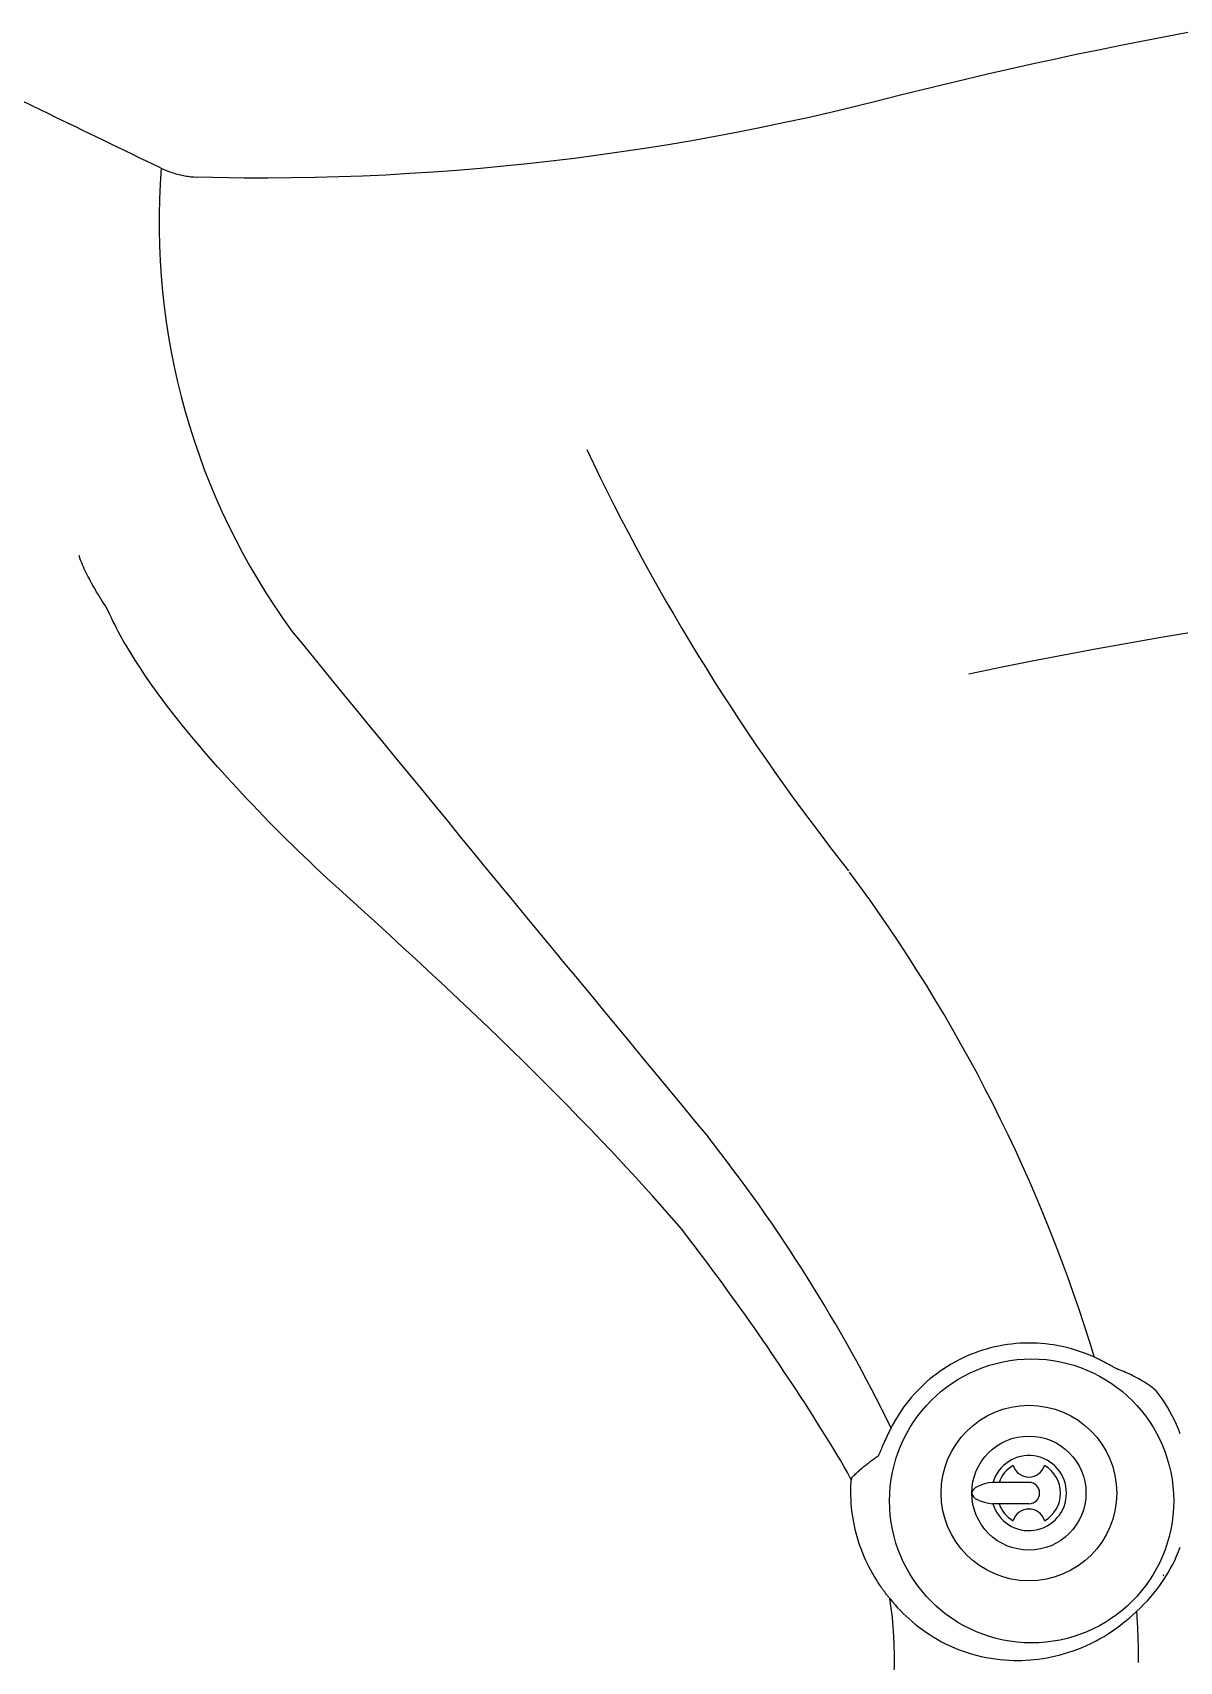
# Model space of a CAD drawing. Extents: x 938 to 1038, y 781 to 934.
# Drawn here: x 967.48 to 979.24, y 863.29 to 879.99 of the extents above; entities that cross this region are included whole.
import ezdxf

# ---------------------------------------------------------------- set-up
doc = ezdxf.new("R2010")
doc.units = 0
doc.header["$MEASUREMENT"] = 0
doc.layers.add('1', color=4, linetype='Continuous')

# ---------------------------------------------------------------- blocks, each defined once
blk = doc.blocks.new('VISTA')
at = {"layer": '1', "color": 3}
for p, q in [((39.816, 65.559), (39.447, 65.559)), ((39.816, 65.339), (39.447, 65.339))]:
    blk.add_line(p, q, dxfattribs=at)
at = {"layer": '1', "color": 3, "linetype": 'Continuous'}
for points in [[(41.444, 80.424), (41.215, 80.381), (40.986, 80.337), (40.758, 80.292), (40.529, 80.246), (40.301, 80.199), (40.074, 80.15), (39.846, 80.1), (39.619, 80.05), (39.392, 79.998), (39.165, 79.945), (38.939, 79.89), (38.713, 79.835), (38.487, 79.779), (38.26, 79.721), (38.024, 79.662), (37.787, 79.606), (37.55, 79.552), (37.313, 79.501), (37.075, 79.451), (36.837, 79.404), (36.599, 79.359), (36.36, 79.316), (36.12, 79.275), (35.881, 79.237), (35.641, 79.201), (35.4, 79.167), (35.16, 79.135), (34.919, 79.106), (34.678, 79.079), (34.436, 79.054), (34.195, 79.031), (33.953, 79.011), (33.711, 78.993), (33.469, 78.978), (33.227, 78.964), (32.985, 78.953), (32.743, 78.945), (32.5, 78.938), (32.258, 78.934), (32.016, 78.933), (31.773, 78.933), (31.289, 78.942)], [(30.916, 79.037), (30.844, 79.072), (30.772, 79.107), (30.699, 79.142), (30.627, 79.177), (30.555, 79.212), (30.482, 79.247), (30.41, 79.282), (30.337, 79.317), (30.265, 79.352), (30.193, 79.387), (30.12, 79.422), (30.048, 79.457), (29.975, 79.492), (29.903, 79.527), (29.831, 79.562), (29.758, 79.597), (29.686, 79.632), (29.613, 79.667), (29.469, 79.737)], [(30.916, 79.037), (30.93, 79.031), (30.944, 79.024), (30.959, 79.018), (30.973, 79.012), (30.987, 79.007), (31.002, 79.001), (31.016, 78.996), (31.031, 78.991), (31.046, 78.986), (31.061, 78.982), (31.075, 78.977), (31.09, 78.973), (31.105, 78.969), (31.121, 78.966), (31.136, 78.962), (31.151, 78.959), (31.166, 78.956), (31.181, 78.954), (31.197, 78.951), (31.212, 78.949), (31.227, 78.947), (31.243, 78.946), (31.258, 78.944), (31.289, 78.942)], [(30.367, 74.524), (30.351, 74.548), (30.336, 74.572), (30.32, 74.595), (30.305, 74.619), (30.291, 74.642), (30.276, 74.665), (30.262, 74.688), (30.249, 74.711), (30.236, 74.733), (30.223, 74.756), (30.21, 74.778), (30.198, 74.8), (30.187, 74.822), (30.175, 74.843), (30.165, 74.865), (30.154, 74.886), (30.144, 74.906), (30.135, 74.927), (30.126, 74.947), (30.117, 74.967), (30.109, 74.987), (30.101, 75.007), (30.094, 75.026), (30.082, 75.064)], [(32.744, 71.644), (32.684, 71.699), (32.622, 71.756), (32.561, 71.812), (32.502, 71.868), (32.442, 71.925), (32.383, 71.982), (32.323, 72.039), (32.264, 72.097), (32.205, 72.155), (32.147, 72.213), (32.089, 72.272), (32.031, 72.33), (31.974, 72.388), (31.918, 72.447), (31.863, 72.505), (31.808, 72.562), (31.754, 72.62), (31.701, 72.676), (31.649, 72.733), (31.598, 72.788), (31.549, 72.843), (31.501, 72.897), (31.453, 72.951), (31.407, 73.003), (31.362, 73.055), (31.318, 73.107), (31.275, 73.158), (31.233, 73.208), (31.192, 73.258), (31.152, 73.307), (31.114, 73.355), (31.076, 73.403), (31.039, 73.45), (31.003, 73.497), (30.968, 73.543), (30.933, 73.589), (30.9, 73.634), (30.867, 73.679), (30.835, 73.724), (30.804, 73.768), (30.774, 73.811), (30.745, 73.854), (30.717, 73.896), (30.69, 73.938), (30.663, 73.978), (30.638, 74.018), (30.614, 74.057), (30.59, 74.096), (30.567, 74.135), (30.545, 74.172), (30.524, 74.21), (30.504, 74.247), (30.484, 74.283), (30.465, 74.319), (30.447, 74.354), (30.429, 74.389), (30.413, 74.423), (30.397, 74.457), (30.367, 74.524)], [(36.255, 68.158), (36.158, 68.27), (36.058, 68.384), (35.957, 68.498), (35.854, 68.612), (35.749, 68.726), (35.644, 68.84), (35.537, 68.955), (35.428, 69.069), (35.319, 69.184), (35.208, 69.298), (35.096, 69.413), (34.983, 69.528), (34.868, 69.643), (34.752, 69.759), (34.635, 69.874), (34.517, 69.99), (34.397, 70.106), (34.277, 70.222), (34.155, 70.339), (34.032, 70.456), (33.908, 70.573), (33.783, 70.69), (33.657, 70.808), (33.53, 70.926), (33.401, 71.045), (33.272, 71.164), (33.142, 71.283), (33.01, 71.403), (32.744, 71.644)], [(37.996, 65.584), (37.96, 65.652), (37.923, 65.72), (37.885, 65.786), (37.845, 65.852), (37.805, 65.917), (37.765, 65.983), (37.724, 66.048), (37.684, 66.113), (37.643, 66.178), (37.601, 66.243), (37.56, 66.308), (37.518, 66.373), (37.476, 66.438), (37.434, 66.503), (37.392, 66.567), (37.349, 66.632), (37.306, 66.696), (37.263, 66.761), (37.22, 66.825), (37.176, 66.89), (37.133, 66.954), (37.089, 67.018), (37.044, 67.082), (37, 67.146), (36.955, 67.21), (36.91, 67.274), (36.865, 67.338), (36.819, 67.401), (36.773, 67.465), (36.728, 67.528), (36.681, 67.592), (36.635, 67.655), (36.588, 67.718), (36.541, 67.781), (36.494, 67.844), (36.447, 67.907), (36.399, 67.97), (36.351, 68.033), (36.255, 68.158)], [(40.487, 66.842), (40.447, 66.859), (40.407, 66.876), (40.366, 66.891), (40.325, 66.906), (40.284, 66.919), (40.242, 66.931), (40.2, 66.942), (40.158, 66.952), (40.115, 66.96), (40.072, 66.968), (40.029, 66.974), (39.986, 66.979), (39.942, 66.983), (39.899, 66.986), (39.855, 66.988), (39.812, 66.988), (39.768, 66.987), (39.725, 66.985), (39.681, 66.982), (39.638, 66.977), (39.595, 66.972), (39.552, 66.965), (39.509, 66.957), (39.467, 66.948), (39.424, 66.938), (39.382, 66.926), (39.34, 66.914), (39.299, 66.9), (39.258, 66.885), (39.217, 66.869), (39.176, 66.852), (39.136, 66.833), (39.096, 66.813), (39.057, 66.793), (39.019, 66.771), (38.981, 66.748), (38.943, 66.724), (38.907, 66.699), (38.871, 66.673), (38.836, 66.646), (38.802, 66.619), (38.768, 66.59), (38.736, 66.56), (38.704, 66.53), (38.673, 66.498), (38.643, 66.466), (38.614, 66.433), (38.585, 66.399), (38.558, 66.364), (38.532, 66.329), (38.506, 66.293), (38.482, 66.256), (38.459, 66.218), (38.415, 66.141)], [(40.734, 66.716), (40.731, 66.717), (40.728, 66.718), (40.724, 66.72), (40.72, 66.722), (40.715, 66.724), (40.709, 66.727), (40.703, 66.73), (40.697, 66.733), (40.69, 66.737), (40.683, 66.741), (40.676, 66.745), (40.668, 66.749), (40.66, 66.754), (40.651, 66.758), (40.642, 66.763), (40.633, 66.768), (40.624, 66.773), (40.614, 66.778), (40.604, 66.783), (40.594, 66.789), (40.584, 66.794), (40.574, 66.799), (40.563, 66.804), (40.553, 66.81), (40.542, 66.815), (40.531, 66.821), (40.52, 66.826), (40.509, 66.831), (40.487, 66.842)], [(41.121, 66.499), (41.101, 66.515), (41.081, 66.53), (41.061, 66.544), (41.041, 66.559), (41.021, 66.572), (41.001, 66.585), (40.981, 66.598), (40.961, 66.61), (40.941, 66.621), (40.921, 66.632), (40.902, 66.642), (40.882, 66.652), (40.863, 66.662), (40.844, 66.671), (40.825, 66.679), (40.806, 66.687), (40.788, 66.695), (40.77, 66.702), (40.734, 66.716)], [(40.921, 64.239), (40.959, 64.274), (40.995, 64.31), (41.03, 64.346), (41.064, 64.384), (41.096, 64.423), (41.127, 64.462), (41.157, 64.502), (41.186, 64.543), (41.213, 64.585), (41.239, 64.627), (41.264, 64.671), (41.287, 64.714), (41.31, 64.759), (41.33, 64.804), (41.35, 64.849), (41.367, 64.896)], [(41.367, 66.057), (41.349, 66.104), (41.329, 66.151), (41.308, 66.196), (41.285, 66.242), (41.261, 66.287), (41.236, 66.331), (41.209, 66.374), (41.181, 66.416), (41.121, 66.499)], [(38.415, 66.141), (38.409, 66.13), (38.403, 66.118), (38.398, 66.107), (38.392, 66.096), (38.387, 66.085), (38.381, 66.074), (38.376, 66.063), (38.37, 66.052), (38.365, 66.041), (38.36, 66.031), (38.355, 66.02), (38.35, 66.009), (38.346, 65.999), (38.341, 65.989), (38.337, 65.979), (38.332, 65.969), (38.328, 65.959), (38.324, 65.95), (38.32, 65.941), (38.317, 65.933), (38.313, 65.925), (38.31, 65.917), (38.307, 65.91), (38.304, 65.902), (38.301, 65.895), (38.298, 65.889), (38.295, 65.882), (38.293, 65.876), (38.29, 65.87), (38.288, 65.865), (38.286, 65.859), (38.283, 65.855), (38.281, 65.85), (38.279, 65.846), (38.278, 65.843), (38.276, 65.839), (38.274, 65.837), (38.273, 65.834), (38.27, 65.832)], [(37.997, 65.604), (38.006, 65.612), (38.015, 65.621), (38.023, 65.629), (38.032, 65.637), (38.04, 65.646), (38.049, 65.654), (38.058, 65.662), (38.067, 65.67), (38.076, 65.678), (38.084, 65.686), (38.093, 65.694), (38.102, 65.701), (38.111, 65.709), (38.12, 65.717), (38.129, 65.724), (38.139, 65.732), (38.148, 65.739), (38.157, 65.747), (38.166, 65.754), (38.175, 65.761), (38.185, 65.769), (38.194, 65.776), (38.203, 65.783), (38.213, 65.79), (38.222, 65.797), (38.232, 65.804), (38.241, 65.811), (38.251, 65.818), (38.27, 65.832)], [(38.288, 64.505), (38.268, 64.535), (38.249, 64.565), (38.23, 64.596), (38.212, 64.627), (38.195, 64.658), (38.178, 64.691), (38.161, 64.723), (38.146, 64.757), (38.131, 64.79), (38.116, 64.824), (38.103, 64.859), (38.09, 64.894), (38.078, 64.929), (38.066, 64.965), (38.056, 65.002), (38.046, 65.038), (38.037, 65.075), (38.028, 65.113), (38.021, 65.15), (38.014, 65.188), (38.008, 65.227), (38.003, 65.265), (37.999, 65.304), (37.996, 65.344), (37.993, 65.383), (37.992, 65.423), (37.992, 65.463), (37.992, 65.503), (37.996, 65.584)], [(37.997, 65.604), (37.997, 65.603), (37.997, 65.602), (37.997, 65.601), (37.997, 65.6), (37.997, 65.599), (37.997, 65.598), (37.997, 65.597), (37.997, 65.596), (37.997, 65.595), (37.997, 65.594), (37.997, 65.593), (37.997, 65.592), (37.997, 65.591), (37.996, 65.59), (37.996, 65.589), (37.996, 65.588), (37.996, 65.587), (37.996, 65.586), (37.996, 65.584)], [(38.393, 64.365), (38.387, 64.372), (38.381, 64.379), (38.376, 64.386), (38.37, 64.393), (38.364, 64.4), (38.359, 64.407), (38.353, 64.414), (38.348, 64.422), (38.343, 64.429), (38.338, 64.436), (38.332, 64.443), (38.327, 64.45), (38.322, 64.457), (38.317, 64.464), (38.312, 64.471), (38.307, 64.478), (38.302, 64.485), (38.297, 64.492), (38.288, 64.505)], [(41.193, 64.603), (41.194, 64.603), (41.194, 64.603), (41.194, 64.604), (41.194, 64.604), (41.194, 64.605), (41.195, 64.605), (41.195, 64.605), (41.195, 64.606), (41.195, 64.606), (41.195, 64.606), (41.196, 64.607), (41.196, 64.607), (41.196, 64.608), (41.196, 64.608), (41.197, 64.608), (41.197, 64.609), (41.197, 64.609), (41.197, 64.61), (41.198, 64.61)], [(38.393, 64.365), (38.418, 64.334), (38.444, 64.304), (38.471, 64.274), (38.499, 64.245), (38.528, 64.216), (38.557, 64.187), (38.588, 64.159), (38.619, 64.132), (38.651, 64.105), (38.684, 64.079), (38.718, 64.053), (38.755, 64.027), (38.793, 64.001), (38.834, 63.975), (38.876, 63.95), (38.921, 63.925), (38.968, 63.901), (39.017, 63.878), (39.068, 63.856), (39.121, 63.836), (39.173, 63.817), (39.225, 63.801), (39.277, 63.787), (39.327, 63.774), (39.377, 63.764), (39.427, 63.755), (39.475, 63.748), (39.522, 63.742), (39.569, 63.738), (39.614, 63.735), (39.658, 63.734), (39.701, 63.733), (39.743, 63.734), (39.785, 63.736), (39.828, 63.738), (39.871, 63.742), (39.915, 63.747), (39.958, 63.754), (40.003, 63.761), (40.047, 63.77), (40.092, 63.78), (40.136, 63.791), (40.181, 63.803), (40.226, 63.817), (40.271, 63.833), (40.317, 63.849), (40.362, 63.867), (40.407, 63.887), (40.452, 63.908), (40.497, 63.93), (40.541, 63.954), (40.586, 63.98), (40.63, 64.007), (40.673, 64.036), (40.716, 64.066), (40.759, 64.098), (40.8, 64.131), (40.842, 64.165), (40.921, 64.239)], [(40.939, 63.712), (40.94, 63.739), (40.94, 63.765), (40.94, 63.791), (40.939, 63.817), (40.939, 63.844), (40.939, 63.87), (40.938, 63.896), (40.937, 63.923), (40.937, 63.949), (40.936, 63.975), (40.935, 64.002), (40.934, 64.028), (40.933, 64.055), (40.931, 64.081), (40.93, 64.107), (40.929, 64.134), (40.927, 64.16), (40.925, 64.186), (40.921, 64.239)]]:
    blk.add_lwpolyline(points, dxfattribs=at)
at = {"layer": '1', "color": 3}
for centre, radius in [((39.844, 65.369), 1.456), ((39.816, 65.449), 0.585)]:
    blk.add_circle(centre, radius, dxfattribs=at)
at = {"layer": '1', "color": 2}
blk.add_circle((39.816, 65.449), 0.9, dxfattribs=at)
at = {"layer": '1', "color": 3}
for centre, radius, start, end in [((38.021, 78.472), 7.119, 175.4787, 215.9996), ((55.608, 85.78), 22.49, 205.3562, 218.3392), ((731.404, 644.863), 902.416, 219.218122, 219.644176), ((24.966, 62.128), 16.222, 16.8887, 36.667), ((23.628, 58.905), 16.442, 26.0226, 38.3416), ((39.816, 65.449), 0.385, 196.6015, 163.3985), ((39.816, 65.449), 0.11, 270, 90), ((34.439, 63.753), 4, 325.2606, 8.7896)]:
    blk.add_arc(centre, radius, start, end, dxfattribs=at)
at = {"layer": '1', "color": 2}
for centre, radius, start, end in [((50.375, 20.609), 54.397, 79.5685, 101.8557), ((39.816, 65.449), 0.325, 119.4924, 160.2168), ((39.816, 65.782), 0.168, 197.2349, 342.7651), ((39.816, 65.449), 0.325, 299.4924, 60.5076), ((39.816, 65.449), 0.325, 199.7832, 240.5076), ((39.816, 65.117), 0.168, 17.2349, 162.7651)]:
    blk.add_arc(centre, radius, start, end, dxfattribs=at)
at = {"layer": '1', "color": 3}
blk.add_ellipse((39.524, 65.449), major_axis=(0.293, 0), ratio=0.389612, start_param=1.835239, end_param=4.447946, dxfattribs=at)

msp = doc.modelspace()

# ---------------------------------------------------------------- block references
at = {"layer": '1'}
msp.add_blockref('VISTA', (937.877, 799.564), dxfattribs=at)

doc.saveas('drawing.dxf')
